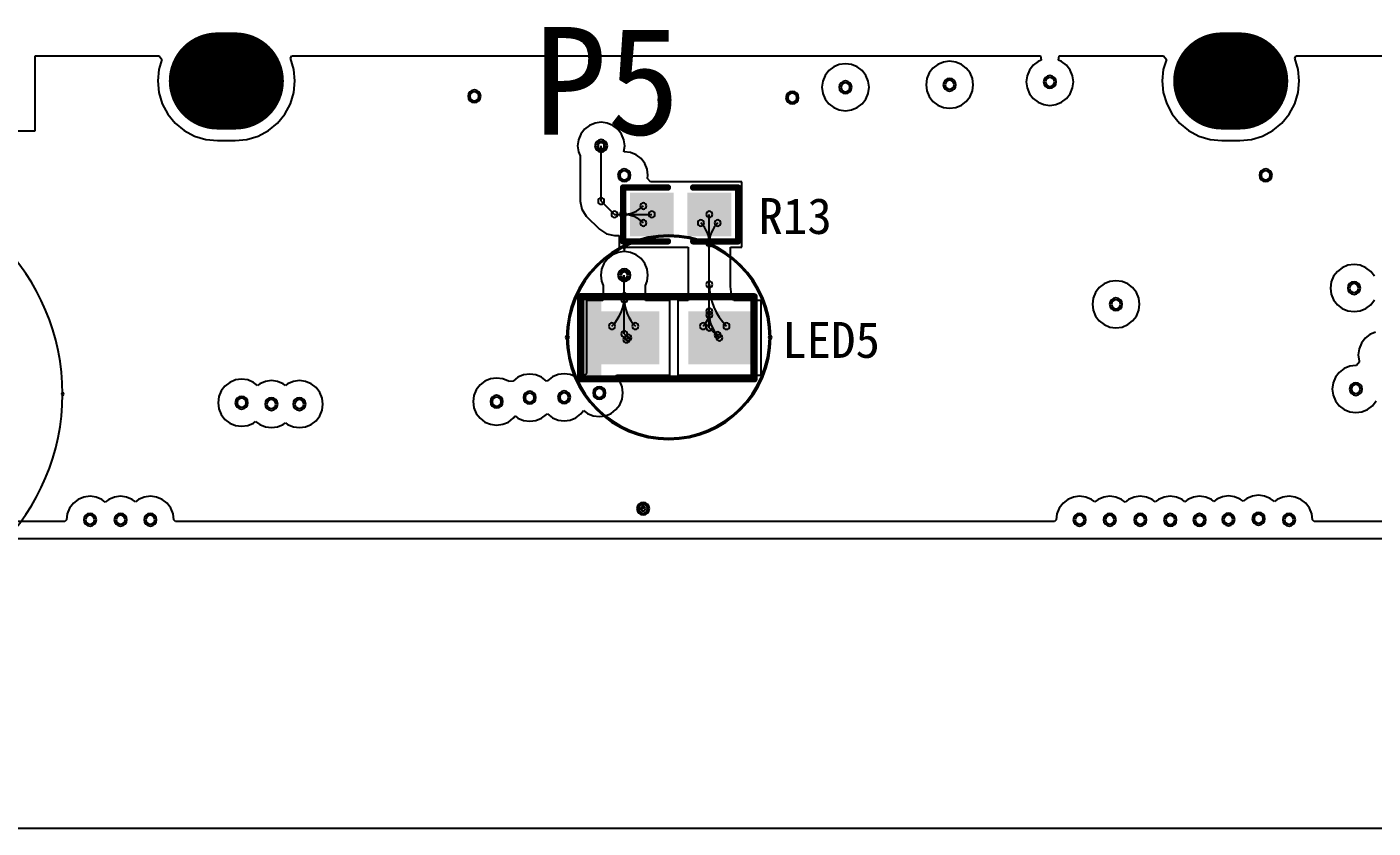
# Model space of a CAD drawing. Header units: inches. Extents: x 32166 to 34772, y 2386 to 4229.
# Drawn here: x 33462.7 to 33624.6, y 3771.9 to 3868.2 of the extents above; entities that cross this region are included whole.
import ezdxf

# ---------------------------------------------------------------- set-up
doc = ezdxf.new("R2010")
doc.units = ezdxf.units.IN
doc.header["$LTSCALE"] = 0.64311
doc.header["$MEASUREMENT"] = 0
for name, color, linetype in [('KEEPOUTLAYER', 6, 'CONTINUOUS'), ('MULTILAYER', 9, 'CONTINUOUS'), ('TOPLAYER', 1, 'CONTINUOUS'), ('TOPOVERLAY', 2, 'CONTINUOUS'), ('TOPPASTE', 8, 'CONTINUOUS'), ('TOPSOLDER', 216, 'CONTINUOUS')]:
    doc.layers.add(name, color=color, linetype=linetype)
doc.styles.get("Standard").update_dxf_attribs({"font": 'txt', "width": 0.8})

msp = doc.modelspace()

# ---------------------------------------------------------------- linework, layer by layer
at = {"layer": 'KEEPOUTLAYER'}
for p, q in [((32893.17, 3806.73), (34340.37, 3806.73)), ((32893.17, 3771.91), (34340.37, 3771.91))]:
    msp.add_line(p, q, dxfattribs=at)
at = {"layer": 'MULTILAYER', "const_width": 2.59}
for points in [[(33487.97, 3861.75, 1), (33485.38, 3861.75, 1)], [(33608.75, 3861.75, 1), (33606.16, 3861.75, 1)]]:
    msp.add_lwpolyline(points, format="xyb", close=True, dxfattribs=at)
at = {"layer": 'MULTILAYER'}
for centre, start, end in [((33561.13, 3860.99), 0, 180), ((33573.65, 3861.29), 0, 180), ((33573.65, 3861.29), 180, 0), ((33585.71, 3861.64), 0, 180), ((33585.71, 3861.64), 180, 0), ((33516.5, 3859.91), 0, 180), ((33516.5, 3859.91), 180, 0), ((33539.35, 3859.48), 0, 180), ((33554.73, 3859.74), 0, 180), ((33554.73, 3859.74), 180, 0), ((33561.13, 3860.99), 180, 0), ((33539.35, 3859.48), 180, 0), ((33531.75, 3853.95), 0, 180), ((33531.75, 3853.95), 180, 0), ((33534.53, 3850.41), 0, 180), ((33534.53, 3850.41), 180, 0), ((33611.67, 3850.41), 0, 180), ((33611.67, 3850.41), 180, 0), ((33534.53, 3838.4), 0, 180), ((33534.53, 3838.4), 180, 0), ((33622.3, 3836.84), 0, 180), ((33593.66, 3834.9), 0, 180), ((33622.3, 3836.84), 180, 0), ((33593.66, 3834.9), 180, 0), ((33523.15, 3823.67), 0, 180), ((33527.3, 3823.71), 0, 180), ((33531.53, 3824.23), 0, 180), ((33531.53, 3824.23), 180, 0), ((33622.51, 3824.7), 0, 180), ((33622.51, 3824.7), 180, 0), ((33488.51, 3823.06), 0, 180), ((33488.51, 3823.06), 180, 0), ((33492.09, 3822.89), 0, 180), ((33492.09, 3822.89), 180, 0), ((33495.46, 3822.89), 0, 180), ((33495.46, 3822.89), 180, 0), ((33519.18, 3823.19), 0, 180), ((33519.18, 3823.19), 180, 0), ((33523.15, 3823.67), 180, 0), ((33527.3, 3823.71), 180, 0), ((33470.28, 3808.98), 0, 180), ((33473.95, 3808.98), 0, 180), ((33477.53, 3808.98), 0, 180), ((33536.8, 3810.32), 0, 180), ((33536.8, 3810.32), 180, 0), ((33589.29, 3808.98), 0, 180), ((33592.92, 3808.98), 0, 180), ((33596.59, 3808.98), 0, 180), ((33600.19, 3808.97), 0, 180), ((33603.72, 3808.97), 0, 180), ((33607.19, 3809.02), 0, 180), ((33610.81, 3809.11), 0, 180), ((33614.48, 3808.98), 0, 180), ((33470.28, 3808.98), 180, 0), ((33473.95, 3808.98), 180, 0), ((33477.53, 3808.98), 180, 0), ((33589.29, 3808.98), 180, 0), ((33592.92, 3808.98), 180, 0), ((33596.59, 3808.98), 180, 0), ((33600.19, 3808.97), 180, 0), ((33603.72, 3808.97), 180, 0), ((33607.19, 3809.02), 180, 0), ((33610.81, 3809.11), 180, 0), ((33614.48, 3808.98), 180, 0)]:
    msp.add_arc(centre, 0.54, start, end, dxfattribs=at)
at = {"layer": 'TOPLAYER'}
for p, q in [((33463.67, 3855.76), (33463.67, 3864.79)), ((33463.67, 3864.79), (33478.61, 3864.79)), ((33478.61, 3864.79), (33478.93, 3864.35)), ((33494.37, 3864.49), (33494.55, 3864.79)), ((33494.78, 3863.14), (33494.37, 3864.49)), ((33494.55, 3864.79), (33584.58, 3864.79)), ((33584.58, 3864.79), (33584.68, 3864.25)), ((33586.73, 3864.25), (33586.84, 3864.79)), ((33586.84, 3864.79), (33599.39, 3864.79)), ((33599.39, 3864.79), (33599.72, 3864.35)), ((33615.16, 3864.49), (33615.34, 3864.79)), ((33615.56, 3863.14), (33615.16, 3864.49)), ((33615.34, 3864.79), (33632.23, 3864.79)), ((33478.57, 3863.14), (33478.43, 3861.75)), ((33478.93, 3864.35), (33478.57, 3863.14)), ((33494.91, 3861.75), (33494.78, 3863.14)), ((33559.12, 3862.99), (33558.67, 3862.41)), ((33559.71, 3863.44), (33559.12, 3862.99)), ((33560.39, 3863.73), (33559.71, 3863.44)), ((33561.13, 3863.82), (33560.39, 3863.73)), ((33561.86, 3863.73), (33561.13, 3863.82)), ((33562.54, 3863.44), (33561.86, 3863.73)), ((33563.13, 3862.99), (33562.54, 3863.44)), ((33563.58, 3862.41), (33563.13, 3862.99)), ((33571.65, 3863.3), (33571.2, 3862.71)), ((33572.24, 3863.75), (33571.65, 3863.3)), ((33572.92, 3864.03), (33572.24, 3863.75)), ((33573.65, 3864.13), (33572.92, 3864.03)), ((33574.39, 3864.03), (33573.65, 3864.13)), ((33575.07, 3863.75), (33574.39, 3864.03)), ((33575.66, 3863.3), (33575.07, 3863.75)), ((33576.11, 3862.71), (33575.66, 3863.3)), ((33583.25, 3863.05), (33582.97, 3862.37)), ((33583.7, 3863.64), (33583.25, 3863.05)), ((33584.29, 3864.09), (33583.7, 3863.64)), ((33584.68, 3864.25), (33584.29, 3864.09)), ((33587.12, 3864.09), (33586.73, 3864.25)), ((33587.71, 3863.64), (33587.12, 3864.09)), ((33588.16, 3863.05), (33587.71, 3863.64)), ((33588.44, 3862.37), (33588.16, 3863.05)), ((33599.35, 3863.14), (33599.22, 3861.75)), ((33599.72, 3864.35), (33599.35, 3863.14)), ((33615.7, 3861.75), (33615.56, 3863.14)), ((33478.43, 3861.75), (33478.57, 3860.35)), ((33494.78, 3860.35), (33494.91, 3861.75)), ((33558.39, 3861.72), (33558.29, 3860.99)), ((33558.67, 3862.41), (33558.39, 3861.72)), ((33563.86, 3861.72), (33563.58, 3862.41)), ((33563.96, 3860.99), (33563.86, 3861.72)), ((33570.92, 3862.03), (33570.82, 3861.29)), ((33570.82, 3861.29), (33570.92, 3860.56)), ((33571.2, 3862.71), (33570.92, 3862.03)), ((33576.39, 3862.03), (33576.11, 3862.71)), ((33576.49, 3861.29), (33576.39, 3862.03)), ((33576.39, 3860.56), (33576.49, 3861.29)), ((33582.97, 3862.37), (33582.87, 3861.64)), ((33582.87, 3861.64), (33582.97, 3860.91)), ((33588.54, 3861.64), (33588.44, 3862.37)), ((33588.44, 3860.91), (33588.54, 3861.64)), ((33599.22, 3861.75), (33599.35, 3860.35)), ((33615.56, 3860.35), (33615.7, 3861.75)), ((33478.57, 3860.35), (33478.97, 3859)), ((33494.37, 3859), (33494.78, 3860.35)), ((33558.29, 3860.99), (33558.39, 3860.26)), ((33558.39, 3860.26), (33558.67, 3859.57)), ((33558.67, 3859.57), (33559.12, 3858.99)), ((33563.13, 3858.99), (33563.58, 3859.57)), ((33563.58, 3859.57), (33563.86, 3860.26)), ((33563.86, 3860.26), (33563.96, 3860.99)), ((33570.92, 3860.56), (33571.2, 3859.88)), ((33571.2, 3859.88), (33571.65, 3859.29)), ((33575.66, 3859.29), (33576.11, 3859.88)), ((33576.11, 3859.88), (33576.39, 3860.56)), ((33582.97, 3860.91), (33583.25, 3860.22)), ((33583.25, 3860.22), (33583.7, 3859.64)), ((33583.7, 3859.64), (33584.29, 3859.19)), ((33587.12, 3859.19), (33587.71, 3859.64)), ((33587.71, 3859.64), (33588.16, 3860.22)), ((33588.16, 3860.22), (33588.44, 3860.91)), ((33599.35, 3860.35), (33599.76, 3859)), ((33615.16, 3859), (33615.56, 3860.35)), ((33478.97, 3859), (33479.64, 3857.77)), ((33493.71, 3857.77), (33494.37, 3859)), ((33559.12, 3858.99), (33559.71, 3858.54)), ((33559.71, 3858.54), (33560.39, 3858.26)), ((33560.39, 3858.26), (33561.13, 3858.16)), ((33561.13, 3858.16), (33561.86, 3858.26)), ((33561.86, 3858.26), (33562.54, 3858.54)), ((33562.54, 3858.54), (33563.13, 3858.99)), ((33571.65, 3859.29), (33572.24, 3858.84)), ((33572.24, 3858.84), (33572.92, 3858.56)), ((33572.92, 3858.56), (33573.65, 3858.46)), ((33573.65, 3858.46), (33574.39, 3858.56)), ((33574.39, 3858.56), (33575.07, 3858.84)), ((33575.07, 3858.84), (33575.66, 3859.29)), ((33584.29, 3859.19), (33584.97, 3858.9)), ((33584.97, 3858.9), (33585.71, 3858.81)), ((33585.71, 3858.81), (33586.44, 3858.9)), ((33586.44, 3858.9), (33587.12, 3859.19)), ((33599.76, 3859), (33600.42, 3857.77)), ((33614.49, 3857.77), (33615.16, 3859)), ((33479.64, 3857.77), (33480.53, 3856.68)), ((33480.53, 3856.68), (33481.61, 3855.79)), ((33491.73, 3855.79), (33492.82, 3856.68)), ((33492.82, 3856.68), (33493.71, 3857.77)), ((33530.33, 3856.4), (33529.75, 3855.95)), ((33531.02, 3856.68), (33530.33, 3856.4)), ((33531.75, 3856.78), (33531.02, 3856.68)), ((33532.48, 3856.68), (33531.75, 3856.78)), ((33533.17, 3856.4), (33532.48, 3856.68)), ((33533.75, 3855.95), (33533.17, 3856.4)), ((33600.42, 3857.77), (33601.31, 3856.68)), ((33601.31, 3856.68), (33602.4, 3855.79)), ((33612.52, 3855.79), (33613.6, 3856.68)), ((33613.6, 3856.68), (33614.49, 3857.77)), ((33454.74, 3855.76), (33463.67, 3855.76)), ((33481.61, 3855.79), (33482.85, 3855.13)), ((33482.85, 3855.13), (33484.19, 3854.72)), ((33484.19, 3854.72), (33485.59, 3854.58)), ((33487.75, 3854.58), (33489.15, 3854.72)), ((33489.15, 3854.72), (33490.49, 3855.13)), ((33490.49, 3855.13), (33491.73, 3855.79)), ((33529.3, 3855.37), (33529.01, 3854.68)), ((33529.75, 3855.95), (33529.3, 3855.37)), ((33534.2, 3855.37), (33533.75, 3855.95)), ((33534.49, 3854.68), (33534.2, 3855.37)), ((33602.4, 3855.79), (33603.64, 3855.13)), ((33603.64, 3855.13), (33604.98, 3854.72)), ((33604.98, 3854.72), (33606.38, 3854.58)), ((33608.54, 3854.58), (33609.94, 3854.72)), ((33609.94, 3854.72), (33611.28, 3855.13)), ((33611.28, 3855.13), (33612.52, 3855.79)), ((33485.59, 3854.58), (33487.75, 3854.58)), ((33529.01, 3854.68), (33528.92, 3853.95)), ((33528.92, 3853.95), (33529.01, 3853.22)), ((33529.01, 3853.22), (33529.22, 3852.73)), ((33531.75, 3847.3), (33531.75, 3853.95)), ((33534.58, 3853.95), (33534.49, 3854.68)), ((33534.49, 3853.28), (33534.58, 3853.95)), ((33534.53, 3853.24), (33534.49, 3853.28)), ((33535.27, 3853.14), (33534.53, 3853.24)), ((33535.95, 3852.86), (33535.27, 3853.14)), ((33606.38, 3854.58), (33608.54, 3854.58)), ((33529.22, 3852.73), (33529.22, 3847.3)), ((33536.54, 3852.41), (33535.95, 3852.86)), ((33536.99, 3851.82), (33536.54, 3852.41)), ((33537.27, 3851.14), (33536.99, 3851.82)), ((33537.36, 3850.41), (33537.27, 3851.14)), ((33537.32, 3850.03), (33537.36, 3850.41)), ((33537.68, 3849.62), (33537.32, 3850.03)), ((33548.68, 3849.62), (33537.68, 3849.62)), ((33548.68, 3841.78), (33548.68, 3849.62)), ((33529.22, 3847.3), (33529.41, 3846.33)), ((33531.75, 3847.3), (33533.35, 3845.7)), ((33529.41, 3846.33), (33529.96, 3845.51)), ((33529.96, 3845.51), (33531.56, 3843.91)), ((33533.35, 3845.7), (33537.84, 3845.7)), ((33544.75, 3832.08), (33544.75, 3845.7)), ((33531.56, 3843.91), (33532.38, 3843.36)), ((33532.38, 3843.36), (33533.35, 3843.17)), ((33533.35, 3843.17), (33533.92, 3843.17)), ((33533.92, 3843.17), (33533.92, 3841.78)), ((33533.92, 3841.78), (33534.49, 3841.78)), ((33534.49, 3841.78), (33534.52, 3841.23)), ((33534.58, 3841.72), (33534.58, 3841.78)), ((33534.58, 3841.78), (33542.22, 3841.78)), ((33542.22, 3841.78), (33542.22, 3835.34)), ((33547.29, 3837.02), (33547.29, 3841.78)), ((33547.29, 3841.78), (33548.68, 3841.78)), ((33532.53, 3840.4), (33532.08, 3839.81)), ((33533.12, 3840.85), (33532.53, 3840.4)), ((33533.8, 3841.13), (33533.12, 3840.85)), ((33534.52, 3841.23), (33533.8, 3841.13)), ((33534.52, 3841.23), (33534.52, 3841.23)), ((33534.54, 3841.23), (33534.58, 3841.72)), ((33535.27, 3841.13), (33534.54, 3841.23)), ((33535.95, 3840.85), (33535.27, 3841.13)), ((33536.54, 3840.4), (33535.95, 3840.85)), ((33536.99, 3839.81), (33536.54, 3840.4)), ((33531.8, 3839.13), (33531.7, 3838.4)), ((33532.08, 3839.81), (33531.8, 3839.13)), ((33537.27, 3839.13), (33536.99, 3839.81)), ((33537.37, 3838.4), (33537.27, 3839.13)), ((33620.29, 3838.84), (33619.84, 3838.26)), ((33620.88, 3839.29), (33620.29, 3838.84)), ((33621.56, 3839.58), (33620.88, 3839.29)), ((33622.3, 3839.67), (33621.56, 3839.58)), ((33623.03, 3839.58), (33622.3, 3839.67)), ((33623.71, 3839.29), (33623.03, 3839.58)), ((33624.3, 3838.84), (33623.71, 3839.29)), ((33624.75, 3838.26), (33624.3, 3838.84)), ((33531.7, 3838.4), (33531.8, 3837.66)), ((33531.8, 3837.66), (33532, 3837.17)), ((33532, 3837.17), (33532, 3835.65)), ((33534.53, 3831.33), (33534.53, 3838.4)), ((33537.07, 3837.17), (33537.27, 3837.66)), ((33537.07, 3835.34), (33537.07, 3837.17)), ((33537.27, 3837.66), (33537.37, 3838.4)), ((33547.41, 3836.09), (33547.29, 3837.02)), ((33591.65, 3836.9), (33591.2, 3836.31)), ((33592.24, 3837.35), (33591.65, 3836.9)), ((33592.92, 3837.63), (33592.24, 3837.35)), ((33593.66, 3837.73), (33592.92, 3837.63)), ((33594.39, 3837.63), (33593.66, 3837.73)), ((33595.07, 3837.35), (33594.39, 3837.63)), ((33595.66, 3836.9), (33595.07, 3837.35)), ((33596.11, 3836.31), (33595.66, 3836.9)), ((33619.56, 3837.58), (33619.46, 3836.84)), ((33619.84, 3838.26), (33619.56, 3837.58)), ((33531.94, 3835.34), (33529.98, 3835.34)), ((33529.98, 3835.34), (33529.98, 3826.57)), ((33532, 3835.65), (33531.94, 3835.34)), ((33540.02, 3835.34), (33537.07, 3835.34)), ((33540.02, 3826.39), (33540.02, 3835.34)), ((33542.22, 3835.34), (33540.95, 3835.34)), ((33540.95, 3835.34), (33540.95, 3826.39)), ((33547.72, 3835.34), (33547.41, 3836.09)), ((33550.99, 3835.34), (33547.72, 3835.34)), ((33550.99, 3826.39), (33550.99, 3835.34)), ((33590.92, 3835.63), (33590.82, 3834.9)), ((33591.2, 3836.31), (33590.92, 3835.63)), ((33596.39, 3835.63), (33596.11, 3836.31)), ((33596.49, 3834.9), (33596.39, 3835.63)), ((33619.46, 3836.84), (33619.56, 3836.11)), ((33619.56, 3836.11), (33619.84, 3835.43)), ((33619.84, 3835.43), (33620.29, 3834.84)), ((33624.3, 3834.84), (33624.75, 3835.43)), ((33590.82, 3834.9), (33590.92, 3834.17)), ((33590.92, 3834.17), (33591.2, 3833.48)), ((33596.11, 3833.48), (33596.39, 3834.17)), ((33596.39, 3834.17), (33596.49, 3834.9)), ((33620.29, 3834.84), (33620.88, 3834.39)), ((33620.88, 3834.39), (33621.56, 3834.11)), ((33621.56, 3834.11), (33622.3, 3834.01)), ((33622.3, 3834.01), (33623.03, 3834.11)), ((33623.03, 3834.11), (33623.71, 3834.39)), ((33623.71, 3834.39), (33624.3, 3834.84)), ((33544.75, 3832.08), (33545.97, 3830.87)), ((33591.2, 3833.48), (33591.65, 3832.9)), ((33591.65, 3832.9), (33592.24, 3832.45)), ((33592.24, 3832.45), (33592.92, 3832.16)), ((33592.92, 3832.16), (33593.66, 3832.07)), ((33593.66, 3832.07), (33594.39, 3832.16)), ((33594.39, 3832.16), (33595.07, 3832.45)), ((33595.07, 3832.45), (33595.66, 3832.9)), ((33595.66, 3832.9), (33596.11, 3833.48)), ((33534.53, 3831.33), (33535, 3830.87)), ((33534.79, 3830.66), (33535, 3830.87)), ((33623.62, 3830.81), (33623.17, 3830.22)), ((33624.21, 3831.26), (33623.62, 3830.81)), ((33624.89, 3831.54), (33624.21, 3831.26)), ((33622.89, 3829.54), (33622.79, 3828.81)), ((33622.79, 3828.81), (33622.89, 3828.07)), ((33623.17, 3830.22), (33622.89, 3829.54)), ((33621.78, 3827.44), (33621.1, 3827.16)), ((33622.51, 3827.53), (33621.78, 3827.44)), ((33622.6, 3827.52), (33622.51, 3827.53)), ((33622.93, 3827.96), (33622.6, 3827.52)), ((33622.89, 3828.07), (33622.93, 3827.96)), ((33487.77, 3825.8), (33487.09, 3825.51)), ((33488.51, 3825.89), (33487.77, 3825.8)), ((33489.24, 3825.8), (33488.51, 3825.89)), ((33489.92, 3825.51), (33489.24, 3825.8)), ((33491.36, 3825.62), (33490.68, 3825.34)), ((33492.09, 3825.72), (33491.36, 3825.62)), ((33492.82, 3825.62), (33492.09, 3825.72)), ((33493.51, 3825.34), (33492.82, 3825.62)), ((33494.73, 3825.62), (33494.04, 3825.34)), ((33495.46, 3825.72), (33494.73, 3825.62)), ((33496.19, 3825.62), (33495.46, 3825.72)), ((33496.88, 3825.34), (33496.19, 3825.62)), ((33517.76, 3825.64), (33517.18, 3825.19)), ((33518.45, 3825.93), (33517.76, 3825.64)), ((33519.18, 3826.02), (33518.45, 3825.93)), ((33519.91, 3825.93), (33519.18, 3826.02)), ((33520.59, 3825.64), (33519.91, 3825.93)), ((33520.65, 3825.6), (33520.59, 3825.64)), ((33521.15, 3825.67), (33520.65, 3825.6)), ((33521.74, 3826.12), (33521.15, 3825.67)), ((33522.42, 3826.4), (33521.74, 3826.12)), ((33523.15, 3826.5), (33522.42, 3826.4)), ((33523.89, 3826.4), (33523.15, 3826.5)), ((33524.57, 3826.12), (33523.89, 3826.4)), ((33525.16, 3825.67), (33524.57, 3826.12)), ((33525.3, 3825.71), (33525.16, 3825.67)), ((33525.88, 3826.16), (33525.3, 3825.71)), ((33526.57, 3826.44), (33525.88, 3826.16)), ((33527.3, 3826.54), (33526.57, 3826.44)), ((33528.03, 3826.44), (33527.3, 3826.54)), ((33528.72, 3826.16), (33528.03, 3826.44)), ((33528.89, 3826.03), (33528.72, 3826.16)), ((33529.43, 3826.1), (33528.89, 3826.03)), ((33529.53, 3826.23), (33529.43, 3826.1)), ((33529.98, 3826.57), (33529.53, 3826.23)), ((33533.53, 3826.23), (33533.59, 3826.39)), ((33533.98, 3825.64), (33533.53, 3826.23)), ((33533.59, 3826.39), (33540.02, 3826.39)), ((33534.27, 3824.96), (33533.98, 3825.64)), ((33540.95, 3826.39), (33550.99, 3826.39)), ((33620.06, 3826.12), (33619.78, 3825.44)), ((33620.51, 3826.71), (33620.06, 3826.12)), ((33621.1, 3827.16), (33620.51, 3826.71)), ((33486.05, 3824.48), (33485.77, 3823.79)), ((33486.5, 3825.06), (33486.05, 3824.48)), ((33487.09, 3825.51), (33486.5, 3825.06)), ((33490.41, 3825.14), (33489.92, 3825.51)), ((33490.68, 3825.34), (33490.41, 3825.14)), ((33493.78, 3825.14), (33493.51, 3825.34)), ((33494.04, 3825.34), (33493.78, 3825.14)), ((33497.46, 3824.89), (33496.88, 3825.34)), ((33497.91, 3824.3), (33497.46, 3824.89)), ((33498.2, 3823.62), (33497.91, 3824.3)), ((33516.73, 3824.61), (33516.44, 3823.92)), ((33517.18, 3825.19), (33516.73, 3824.61)), ((33534.36, 3824.23), (33534.27, 3824.96)), ((33534.27, 3823.49), (33534.36, 3824.23)), ((33619.78, 3825.44), (33619.68, 3824.7)), ((33619.68, 3824.7), (33619.78, 3823.97)), ((33619.78, 3823.97), (33620.06, 3823.29)), ((33485.77, 3823.79), (33485.67, 3823.06)), ((33485.67, 3823.06), (33485.77, 3822.33)), ((33485.77, 3822.33), (33486.05, 3821.65)), ((33498.29, 3822.89), (33498.2, 3823.62)), ((33498.2, 3822.16), (33498.29, 3822.89)), ((33516.44, 3823.92), (33516.35, 3823.19)), ((33516.35, 3823.19), (33516.44, 3822.46)), ((33516.44, 3822.46), (33516.73, 3821.77)), ((33533.53, 3822.23), (33533.98, 3822.81)), ((33533.98, 3822.81), (33534.27, 3823.49)), ((33620.06, 3823.29), (33620.51, 3822.7)), ((33620.51, 3822.7), (33621.1, 3822.25)), ((33623.93, 3822.25), (33624.51, 3822.7)), ((33624.51, 3822.7), (33624.96, 3823.29)), ((33486.05, 3821.65), (33486.5, 3821.06)), ((33486.5, 3821.06), (33487.09, 3820.61)), ((33489.92, 3820.61), (33490.19, 3820.81)), ((33490.19, 3820.81), (33490.68, 3820.44)), ((33496.88, 3820.44), (33497.46, 3820.89)), ((33497.46, 3820.89), (33497.91, 3821.47)), ((33497.91, 3821.47), (33498.2, 3822.16)), ((33516.73, 3821.77), (33517.18, 3821.19)), ((33517.18, 3821.19), (33517.76, 3820.74)), ((33517.76, 3820.74), (33518.45, 3820.46)), ((33519.91, 3820.46), (33520.59, 3820.74)), ((33520.59, 3820.74), (33521.18, 3821.19)), ((33521.18, 3821.19), (33521.4, 3821.47)), ((33521.4, 3821.47), (33521.74, 3821.21)), ((33521.74, 3821.21), (33522.42, 3820.93)), ((33522.42, 3820.93), (33523.15, 3820.83)), ((33523.15, 3820.83), (33523.89, 3820.93)), ((33523.89, 3820.93), (33524.57, 3821.21)), ((33524.57, 3821.21), (33525.16, 3821.66)), ((33525.16, 3821.66), (33525.3, 3821.71)), ((33525.3, 3821.71), (33525.3, 3821.71)), ((33525.3, 3821.71), (33525.3, 3821.71)), ((33525.3, 3821.71), (33525.88, 3821.26)), ((33525.88, 3821.26), (33526.57, 3820.97)), ((33526.57, 3820.97), (33527.3, 3820.88)), ((33527.3, 3820.88), (33528.03, 3820.97)), ((33528.03, 3820.97), (33528.72, 3821.26)), ((33528.72, 3821.26), (33529.3, 3821.71)), ((33529.3, 3821.71), (33529.64, 3822.14)), ((33529.64, 3822.14), (33530.12, 3821.78)), ((33530.12, 3821.78), (33530.8, 3821.49)), ((33530.8, 3821.49), (33531.53, 3821.4)), ((33531.53, 3821.4), (33532.27, 3821.49)), ((33532.27, 3821.49), (33532.95, 3821.78)), ((33532.95, 3821.78), (33533.53, 3822.23)), ((33621.1, 3822.25), (33621.78, 3821.97)), ((33621.78, 3821.97), (33622.51, 3821.87)), ((33622.51, 3821.87), (33623.24, 3821.97)), ((33623.24, 3821.97), (33623.93, 3822.25)), ((33487.09, 3820.61), (33487.77, 3820.33)), ((33487.77, 3820.33), (33488.51, 3820.23)), ((33488.51, 3820.23), (33489.24, 3820.33)), ((33489.24, 3820.33), (33489.92, 3820.61)), ((33490.68, 3820.44), (33491.36, 3820.15)), ((33491.36, 3820.15), (33492.09, 3820.06)), ((33492.09, 3820.06), (33492.82, 3820.15)), ((33492.82, 3820.15), (33493.51, 3820.44)), ((33493.51, 3820.44), (33493.78, 3820.64)), ((33493.78, 3820.64), (33494.04, 3820.44)), ((33494.04, 3820.44), (33494.73, 3820.15)), ((33494.73, 3820.15), (33495.46, 3820.06)), ((33495.46, 3820.06), (33496.19, 3820.15)), ((33496.19, 3820.15), (33496.88, 3820.44)), ((33518.45, 3820.46), (33519.18, 3820.36)), ((33519.18, 3820.36), (33519.91, 3820.46)), ((33468.86, 3811.43), (33468.27, 3810.98)), ((33469.54, 3811.71), (33468.86, 3811.43)), ((33470.28, 3811.81), (33469.54, 3811.71)), ((33471.01, 3811.71), (33470.28, 3811.81)), ((33471.69, 3811.43), (33471.01, 3811.71)), ((33472.11, 3811.11), (33471.69, 3811.43)), ((33472.53, 3811.43), (33472.11, 3811.11)), ((33473.21, 3811.71), (33472.53, 3811.43)), ((33473.95, 3811.81), (33473.21, 3811.71)), ((33474.68, 3811.71), (33473.95, 3811.81)), ((33475.36, 3811.43), (33474.68, 3811.71)), ((33475.74, 3811.14), (33475.36, 3811.43)), ((33476.12, 3811.43), (33475.74, 3811.14)), ((33476.8, 3811.71), (33476.12, 3811.43)), ((33477.53, 3811.81), (33476.8, 3811.71)), ((33478.27, 3811.71), (33477.53, 3811.81)), ((33478.95, 3811.43), (33478.27, 3811.71)), ((33479.54, 3810.98), (33478.95, 3811.43)), ((33587.88, 3811.43), (33587.29, 3810.98)), ((33588.56, 3811.71), (33587.88, 3811.43)), ((33589.29, 3811.81), (33588.56, 3811.71)), ((33590.02, 3811.71), (33589.29, 3811.81)), ((33590.71, 3811.43), (33590.02, 3811.71)), ((33591.11, 3811.13), (33590.71, 3811.43)), ((33591.5, 3811.43), (33591.11, 3811.13)), ((33592.19, 3811.71), (33591.5, 3811.43)), ((33592.92, 3811.81), (33592.19, 3811.71)), ((33593.65, 3811.71), (33592.92, 3811.81)), ((33594.34, 3811.43), (33593.65, 3811.71)), ((33594.76, 3811.11), (33594.34, 3811.43)), ((33595.18, 3811.43), (33594.76, 3811.11)), ((33595.86, 3811.71), (33595.18, 3811.43)), ((33596.59, 3811.81), (33595.86, 3811.71)), ((33597.32, 3811.71), (33596.59, 3811.81)), ((33598.01, 3811.43), (33597.32, 3811.71)), ((33598.39, 3811.13), (33598.01, 3811.43)), ((33598.78, 3811.43), (33598.39, 3811.13)), ((33599.46, 3811.71), (33598.78, 3811.43)), ((33600.19, 3811.81), (33599.46, 3811.71)), ((33600.92, 3811.71), (33600.19, 3811.81)), ((33601.61, 3811.43), (33600.92, 3811.71)), ((33601.95, 3811.16), (33601.61, 3811.43)), ((33602.3, 3811.43), (33601.95, 3811.16)), ((33602.98, 3811.71), (33602.3, 3811.43)), ((33603.72, 3811.81), (33602.98, 3811.71)), ((33604.45, 3811.71), (33603.72, 3811.81)), ((33605.13, 3811.43), (33604.45, 3811.71)), ((33605.42, 3811.2), (33605.13, 3811.43)), ((33605.78, 3811.47), (33605.42, 3811.2)), ((33606.46, 3811.76), (33605.78, 3811.47)), ((33607.19, 3811.85), (33606.46, 3811.76)), ((33607.93, 3811.76), (33607.19, 3811.85)), ((33608.61, 3811.47), (33607.93, 3811.76)), ((33608.94, 3811.22), (33608.61, 3811.47)), ((33609.39, 3811.56), (33608.94, 3811.22)), ((33610.07, 3811.84), (33609.39, 3811.56)), ((33610.81, 3811.94), (33610.07, 3811.84)), ((33611.54, 3811.84), (33610.81, 3811.94)), ((33612.22, 3811.56), (33611.54, 3811.84)), ((33612.73, 3811.17), (33612.22, 3811.56)), ((33613.06, 3811.43), (33612.73, 3811.17)), ((33613.74, 3811.71), (33613.06, 3811.43)), ((33614.48, 3811.81), (33613.74, 3811.71)), ((33615.21, 3811.71), (33614.48, 3811.81)), ((33615.89, 3811.43), (33615.21, 3811.71)), ((33616.48, 3810.98), (33615.89, 3811.43)), ((33467.54, 3809.71), (33467.44, 3808.98)), ((33467.82, 3810.39), (33467.54, 3809.71)), ((33468.27, 3810.98), (33467.82, 3810.39)), ((33479.99, 3810.39), (33479.54, 3810.98)), ((33480.27, 3809.71), (33479.99, 3810.39)), ((33480.37, 3808.98), (33480.27, 3809.71)), ((33536.59, 3810.53), (33536.8, 3810.32)), ((33586.56, 3809.71), (33586.46, 3808.98)), ((33586.84, 3810.39), (33586.56, 3809.71)), ((33587.29, 3810.98), (33586.84, 3810.39)), ((33616.93, 3810.39), (33616.48, 3810.98)), ((33617.21, 3809.71), (33616.93, 3810.39)), ((33617.31, 3808.98), (33617.21, 3809.71)), ((33467.26, 3808.77), (33350.97, 3808.77)), ((33467.44, 3808.98), (33467.26, 3808.77)), ((33480.54, 3808.77), (33480.37, 3808.98)), ((33586.28, 3808.77), (33480.54, 3808.77)), ((33586.46, 3808.98), (33586.28, 3808.77)), ((33617.49, 3808.77), (33617.31, 3808.98)), ((33680.37, 3808.77), (33617.49, 3808.77))]:
    msp.add_line(p, q, dxfattribs=at)
at = {"layer": 'TOPLAYER', "const_width": 10.8}
for points in [[(33485.59, 3861.75), (33487.75, 3861.75)], [(33606.38, 3861.75), (33608.54, 3861.75)]]:
    msp.add_lwpolyline(points, dxfattribs=at)
at = {"layer": 'TOPLAYER', "const_width": 5.4}
for points in [[(33488.29, 3861.75, 1), (33482.89, 3861.75, 1)], [(33490.45, 3861.75, 1), (33485.05, 3861.75, 1)], [(33609.08, 3861.75, 1), (33603.68, 3861.75, 1)], [(33611.24, 3861.75, 1), (33605.84, 3861.75, 1)]]:
    msp.add_lwpolyline(points, format="xyb", close=True, dxfattribs=at)
at = {"layer": 'TOPLAYER'}
for centre, radius, start, end in [((33561.13, 3860.99), 0.54, 0, 180), ((33573.65, 3861.29), 0.54, 0, 180), ((33573.65, 3861.29), 0.54, 180, 0), ((33585.71, 3861.64), 0.54, 0, 180), ((33585.71, 3861.64), 0.54, 180, 0), ((33516.5, 3859.91), 0.54, 0, 180), ((33516.5, 3859.91), 0.54, 180, 0), ((33539.35, 3859.48), 0.54, 0, 180), ((33554.73, 3859.74), 0.54, 0, 180), ((33554.73, 3859.74), 0.54, 180, 0), ((33561.13, 3860.99), 0.54, 180, 0), ((33539.35, 3859.48), 0.54, 180, 0), ((33531.75, 3853.95), 0.54, 0, 180), ((33531.75, 3853.95), 0.54, 180, 0), ((33531.75, 3853.95), 0.378, 0, 180), ((33531.75, 3853.95), 0.378, 180, 0), ((33534.53, 3850.41), 0.54, 0, 180), ((33534.53, 3850.41), 0.54, 180, 0), ((33611.67, 3850.41), 0.54, 0, 180), ((33611.67, 3850.41), 0.54, 180, 0), ((33531.75, 3847.3), 0.378, 0, 180), ((33531.75, 3847.3), 0.378, 0, 180), ((33531.75, 3847.3), 0.378, 180, 0), ((33531.75, 3847.3), 0.378, 180, 0), ((33534.37, 3849.17), 3.47, 270, 315), ((33534.37, 3849.17), 3.47, 270, 315), ((33536.82, 3846.72), 0.378, 0, 180), ((33536.82, 3846.72), 0.378, 0, 180), ((33536.82, 3846.72), 0.378, 180, 0), ((33536.82, 3846.72), 0.378, 180, 0), ((33533.35, 3845.7), 0.378, 0, 180), ((33533.35, 3845.7), 0.378, 0, 180), ((33533.35, 3845.7), 0.378, 180, 0), ((33533.35, 3845.7), 0.378, 180, 0), ((33534.37, 3845.7), 0.378, 0, 180), ((33534.37, 3845.7), 0.378, 0, 180), ((33534.37, 3845.7), 0.378, 0, 180), ((33534.37, 3845.7), 0.378, 0, 180), ((33534.37, 3845.7), 0.378, 180, 0), ((33534.37, 3845.7), 0.378, 180, 0), ((33534.37, 3845.7), 0.378, 180, 0), ((33534.37, 3845.7), 0.378, 180, 0), ((33534.37, 3842.23), 3.47, 45, 90), ((33534.37, 3842.23), 3.47, 45, 90), ((33536.82, 3844.68), 0.378, 0, 180), ((33536.82, 3844.68), 0.378, 0, 180), ((33537.84, 3845.7), 0.378, 0, 180), ((33537.84, 3845.7), 0.378, 180, 0), ((33543.74, 3844.68), 0.378, 0, 180), ((33543.74, 3844.68), 0.378, 0, 180), ((33544.75, 3845.7), 0.378, 0, 180), ((33544.75, 3845.7), 0.378, 180, 0), ((33545.77, 3844.68), 0.378, 0, 180), ((33545.77, 3844.68), 0.378, 0, 180), ((33536.82, 3844.68), 0.378, 180, 0), ((33536.82, 3844.68), 0.378, 180, 0), ((33543.74, 3844.68), 0.378, 180, 0), ((33543.74, 3844.68), 0.378, 180, 0), ((33541.28, 3842.23), 3.47, 0, 45), ((33541.28, 3842.23), 3.47, 0, 45), ((33548.23, 3842.23), 3.47, 135, 180), ((33548.23, 3842.23), 3.47, 135, 180), ((33545.77, 3844.68), 0.378, 180, 0), ((33545.77, 3844.68), 0.378, 180, 0), ((33544.75, 3842.23), 0.378, 0, 180), ((33544.75, 3842.23), 0.378, 0, 180), ((33544.75, 3842.23), 0.378, 0, 180), ((33544.75, 3842.23), 0.378, 0, 180), ((33544.75, 3842.23), 0.378, 180, 0), ((33544.75, 3842.23), 0.378, 180, 0), ((33544.75, 3842.23), 0.378, 180, 0), ((33544.75, 3842.23), 0.378, 180, 0), ((33534.53, 3838.4), 0.54, 0, 180), ((33534.53, 3838.4), 0.378, 0, 180), ((33534.53, 3838.4), 0.54, 180, 0), ((33534.53, 3838.4), 0.378, 180, 0), ((33544.75, 3837.27), 0.378, 0, 180), ((33544.75, 3837.27), 0.378, 0, 180), ((33544.75, 3837.27), 0.378, 180, 0), ((33544.75, 3837.27), 0.378, 180, 0), ((33551.83, 3837.27), 7.07, 180, 225), ((33551.83, 3837.27), 7.07, 180, 225), ((33622.3, 3836.84), 0.54, 0, 180), ((33529.44, 3835.87), 5.09, 315.0001, 0.0001), ((33534.53, 3835.87), 0.378, 0, 180), ((33534.53, 3835.87), 0.378, 180, 0), ((33534.53, 3835.45), 0.378, 0, 180), ((33534.53, 3835.45), 0.378, 180, 0), ((33539.04, 3835.45), 4.5, 180, 225), ((33593.66, 3834.9), 0.54, 0, 180), ((33622.3, 3836.84), 0.54, 180, 0), ((33542.23, 3834.05), 2.52, 315, 0), ((33542.23, 3834.05), 2.52, 315, 0), ((33544.75, 3834.05), 0.378, 0, 180), ((33544.75, 3834.05), 0.378, 0, 180), ((33544.75, 3834.05), 0.378, 180, 0), ((33544.75, 3834.05), 0.378, 180, 0), ((33544.75, 3833.62), 0.378, 0, 180), ((33544.75, 3833.62), 0.378, 0, 180), ((33593.66, 3834.9), 0.54, 180, 0), ((33533.04, 3832.27), 0.378, 0, 180), ((33533.04, 3832.27), 0.378, 180, 0), ((33535.85, 3832.27), 0.378, 0, 180), ((33535.85, 3832.27), 0.378, 180, 0), ((33544.01, 3832.27), 0.378, 0, 180), ((33544.01, 3832.27), 0.378, 0, 180), ((33544.01, 3832.27), 0.378, 180, 0), ((33544.01, 3832.27), 0.378, 180, 0), ((33544.75, 3833.62), 0.378, 180, 0), ((33544.75, 3833.62), 0.378, 180, 0), ((33544.75, 3832.08), 0.378, 0, 180), ((33544.75, 3832.08), 0.378, 0, 180), ((33544.75, 3832.08), 0.378, 180, 0), ((33544.75, 3832.08), 0.378, 180, 0), ((33548.18, 3833.62), 3.42, 179.9999, 224.9999), ((33548.18, 3833.62), 3.42, 179.9999, 224.9999), ((33546.82, 3832.27), 0.378, 0, 180), ((33546.82, 3832.27), 0.378, 0, 180), ((33546.82, 3832.27), 0.378, 180, 0), ((33546.82, 3832.27), 0.378, 180, 0), ((33534.53, 3831.33), 0.378, 0, 180), ((33534.53, 3831.33), 0.378, 0, 180), ((33534.53, 3831.33), 0.378, 180, 0), ((33534.53, 3831.33), 0.378, 180, 0), ((33534.79, 3830.66), 0.378, 0, 180), ((33534.79, 3830.66), 0.378, 180, 0), ((33535, 3830.87), 0.378, 0, 180), ((33535, 3830.87), 0.378, 0, 180), ((33535, 3830.87), 0.378, 180, 0), ((33535, 3830.87), 0.378, 180, 0), ((33545.76, 3831.2), 0.378, 0, 180), ((33545.76, 3831.2), 0.378, 0, 180), ((33545.76, 3831.2), 0.378, 180, 0), ((33545.76, 3831.2), 0.378, 180, 0), ((33545.97, 3830.87), 0.378, 0, 180), ((33545.97, 3830.87), 0.378, 180, 0), ((33523.15, 3823.67), 0.54, 0, 180), ((33527.3, 3823.71), 0.54, 0, 180), ((33531.53, 3824.23), 0.54, 0, 180), ((33531.53, 3824.23), 0.54, 180, 0), ((33622.51, 3824.7), 0.54, 0, 180), ((33622.51, 3824.7), 0.54, 180, 0), ((33488.51, 3823.06), 0.54, 0, 180), ((33488.51, 3823.06), 0.54, 180, 0), ((33492.09, 3822.89), 0.54, 0, 180), ((33492.09, 3822.89), 0.54, 180, 0), ((33495.46, 3822.89), 0.54, 0, 180), ((33495.46, 3822.89), 0.54, 180, 0), ((33519.18, 3823.19), 0.54, 0, 180), ((33519.18, 3823.19), 0.54, 180, 0), ((33523.15, 3823.67), 0.54, 180, 0), ((33527.3, 3823.71), 0.54, 180, 0), ((33470.28, 3808.98), 0.54, 0, 180), ((33473.95, 3808.98), 0.54, 0, 180), ((33477.53, 3808.98), 0.54, 0, 180), ((33536.8, 3810.32), 0.54, 0, 180), ((33536.8, 3810.32), 0.54, 180, 0), ((33536.59, 3810.53), 0.274, 0, 180), ((33536.59, 3810.53), 0.274, 180, 0), ((33536.8, 3810.32), 0.274, 0, 180), ((33536.8, 3810.32), 0.274, 180, 0), ((33589.29, 3808.98), 0.54, 0, 180), ((33592.92, 3808.98), 0.54, 0, 180), ((33596.59, 3808.98), 0.54, 0, 180), ((33600.19, 3808.97), 0.54, 0, 180), ((33603.72, 3808.97), 0.54, 0, 180), ((33607.19, 3809.02), 0.54, 0, 180), ((33610.81, 3809.11), 0.54, 0, 180), ((33614.48, 3808.98), 0.54, 0, 180), ((33470.28, 3808.98), 0.54, 180, 0), ((33473.95, 3808.98), 0.54, 180, 0), ((33477.53, 3808.98), 0.54, 180, 0), ((33589.29, 3808.98), 0.54, 180, 0), ((33592.92, 3808.98), 0.54, 180, 0), ((33596.59, 3808.98), 0.54, 180, 0), ((33600.19, 3808.97), 0.54, 180, 0), ((33603.72, 3808.97), 0.54, 180, 0), ((33607.19, 3809.02), 0.54, 180, 0), ((33610.81, 3809.11), 0.54, 180, 0), ((33614.48, 3808.98), 0.54, 180, 0)]:
    msp.add_arc(centre, radius, start, end, dxfattribs=at)
for points in [[(33540.04, 3847.89), (33535.65, 3847.89), (33540.04, 3843.5), (33535.65, 3843.5)], [(33546.95, 3847.89), (33542.56, 3847.89), (33546.95, 3843.5), (33542.56, 3843.5)], [(33538.29, 3833.61), (33531.7, 3833.61), (33538.29, 3828.12), (33531.7, 3828.12)], [(33549.26, 3833.61), (33542.68, 3833.61), (33549.26, 3828.12), (33542.68, 3828.12)]]:
    msp.add_solid(points, dxfattribs=at)
at = {"layer": 'TOPOVERLAY'}
for points, const_width in [([(33534.38, 3842.46), (33534.38, 3848.94)], 0.768), ([(33534.38, 3848.94), (33539.78, 3848.94)], 0.768), ([(33542.81, 3848.94), (33548.21, 3848.94)], 0.768), ([(33548.21, 3842.46), (33548.21, 3848.94)], 0.768), ([(33534.38, 3842.46), (33539.78, 3842.46)], 0.768), ([(33542.81, 3842.46), (33548.21, 3842.46)], 0.768), ([(33529.29, 3825.93), (33529.29, 3835.8)], 0.878), ([(33529.29, 3835.8), (33537.52, 3835.8)], 0.878), ([(33537.52, 3835.8), (33541.91, 3835.8)], 0.878), ([(33541.91, 3835.8), (33550.14, 3835.8)], 0.878), ([(33550.14, 3825.93), (33550.14, 3835.8)], 0.878), ([(33529.29, 3825.93), (33537.52, 3825.93)], 0.878), ([(33537.52, 3825.93), (33541.91, 3825.93)], 0.878), ([(33541.91, 3825.93), (33550.14, 3825.93)], 0.878)]:
    msp.add_lwpolyline(points, dxfattribs=dict(at, const_width=const_width))
for points, const_width in [([(33534.38, 3848.75, 1), (33534.38, 3849.13, 1)], 0.384), ([(33534.38, 3848.75, 1), (33534.38, 3849.13, 1)], 0.384), ([(33539.78, 3848.75, 1), (33539.78, 3849.13, 1)], 0.384), ([(33542.81, 3848.75, 1), (33542.81, 3849.13, 1)], 0.384), ([(33548.21, 3848.75, 1), (33548.21, 3849.13, 1)], 0.384), ([(33548.21, 3848.75, 1), (33548.21, 3849.13, 1)], 0.384), ([(33534.38, 3842.27, 1), (33534.38, 3842.65, 1)], 0.384), ([(33534.38, 3842.27, 1), (33534.38, 3842.65, 1)], 0.384), ([(33539.78, 3842.27, 1), (33539.78, 3842.65, 1)], 0.384), ([(33542.81, 3842.27, 1), (33542.81, 3842.65, 1)], 0.384), ([(33548.21, 3842.27, 1), (33548.21, 3842.65, 1)], 0.384), ([(33548.21, 3842.27, 1), (33548.21, 3842.65, 1)], 0.384), ([(33529.07, 3835.8, 1), (33529.51, 3835.8, 1)], 0.439), ([(33529.07, 3835.8, 1), (33529.51, 3835.8, 1)], 0.439), ([(33537.3, 3835.8, 1), (33537.74, 3835.8, 1)], 0.439), ([(33537.3, 3835.8, 1), (33537.74, 3835.8, 1)], 0.439), ([(33541.69, 3835.8, 1), (33542.13, 3835.8, 1)], 0.439), ([(33541.69, 3835.8, 1), (33542.13, 3835.8, 1)], 0.439), ([(33549.92, 3835.8, 1), (33550.36, 3835.8, 1)], 0.439), ([(33549.92, 3835.8, 1), (33550.36, 3835.8, 1)], 0.439), ([(33529.07, 3825.93, 1), (33529.51, 3825.93, 1)], 0.439), ([(33529.07, 3825.93, 1), (33529.51, 3825.93, 1)], 0.439), ([(33537.3, 3825.93, 1), (33537.74, 3825.93, 1)], 0.439), ([(33537.3, 3825.93, 1), (33537.74, 3825.93, 1)], 0.439), ([(33541.69, 3825.93, 1), (33542.13, 3825.93, 1)], 0.439), ([(33541.69, 3825.93, 1), (33542.13, 3825.93, 1)], 0.439), ([(33549.92, 3825.93, 1), (33550.36, 3825.93, 1)], 0.439), ([(33549.92, 3825.93, 1), (33550.36, 3825.93, 1)], 0.439)]:
    msp.add_lwpolyline(points, format="xyb", close=True, dxfattribs=dict(at, const_width=const_width))
for centre, radius, start, end in [((33441.05, 3824.1), 25.92, 0, 180), ((33539.87, 3830.92), 12.28, 0, 180), ((33539.87, 3830.92), 12.12, 0, 180), ((33527.59, 3830.92), 0.137, 0, 180), ((33527.59, 3830.92), 0.137, 180, 0), ((33539.87, 3830.92), 12.28, 180, 0), ((33527.75, 3830.92), 0.137, 0, 180), ((33527.75, 3830.92), 0.137, 180, 0), ((33539.87, 3830.92), 12.12, 180, 0), ((33551.99, 3830.92), 0.137, 0, 180), ((33551.99, 3830.92), 0.137, 180, 0), ((33552.15, 3830.92), 0.137, 0, 180), ((33552.15, 3830.92), 0.137, 180, 0), ((33441.05, 3824.1), 25.92, 180, 0), ((33466.97, 3824.1), 0.137, 0, 180), ((33466.97, 3824.1), 0.137, 180, 0)]:
    msp.add_arc(centre, radius, start, end, dxfattribs=at)
msp.add_solid([(33529.35, 3825.93), (33531.77, 3825.93), (33529.35, 3835.8), (33531.77, 3835.8)], dxfattribs=at)
at = {"layer": 'TOPPASTE'}
for points in [[(33540.04, 3847.89), (33535.65, 3847.89), (33540.04, 3843.5), (33535.65, 3843.5)], [(33546.95, 3847.89), (33542.56, 3847.89), (33546.95, 3843.5), (33542.56, 3843.5)], [(33538.29, 3833.61), (33531.7, 3833.61), (33538.29, 3828.12), (33531.7, 3828.12)], [(33549.26, 3833.61), (33542.68, 3833.61), (33549.26, 3828.12), (33542.68, 3828.12)]]:
    msp.add_solid(points, dxfattribs=at)
at = {"layer": 'TOPSOLDER', "const_width": 11.68}
for points in [[(33485.59, 3861.75), (33487.75, 3861.75)], [(33606.38, 3861.75), (33608.54, 3861.75)]]:
    msp.add_lwpolyline(points, dxfattribs=at)
at = {"layer": 'TOPSOLDER', "const_width": 5.84}
for points in [[(33488.51, 3861.75, 1), (33482.67, 3861.75, 1)], [(33490.67, 3861.75, 1), (33484.83, 3861.75, 1)], [(33609.3, 3861.75, 1), (33603.46, 3861.75, 1)], [(33611.46, 3861.75, 1), (33605.62, 3861.75, 1)]]:
    msp.add_lwpolyline(points, format="xyb", close=True, dxfattribs=at)
at = {"layer": 'TOPSOLDER'}
for centre, start, end in [((33561.13, 3860.99), 0, 180), ((33573.65, 3861.29), 0, 180), ((33573.65, 3861.29), 180, 0), ((33585.71, 3861.64), 0, 180), ((33585.71, 3861.64), 180, 0), ((33516.5, 3859.91), 0, 180), ((33516.5, 3859.91), 180, 0), ((33539.35, 3859.48), 0, 180), ((33554.73, 3859.74), 0, 180), ((33554.73, 3859.74), 180, 0), ((33561.13, 3860.99), 180, 0), ((33539.35, 3859.48), 180, 0), ((33531.75, 3853.95), 0, 180), ((33531.75, 3853.95), 180, 0), ((33534.53, 3850.41), 0, 180), ((33534.53, 3850.41), 180, 0), ((33611.67, 3850.41), 0, 180), ((33611.67, 3850.41), 180, 0), ((33534.53, 3838.4), 0, 180), ((33534.53, 3838.4), 180, 0), ((33622.3, 3836.84), 0, 180), ((33593.66, 3834.9), 0, 180), ((33622.3, 3836.84), 180, 0), ((33593.66, 3834.9), 180, 0), ((33519.18, 3823.19), 0, 180), ((33523.15, 3823.67), 0, 180), ((33527.3, 3823.71), 0, 180), ((33531.53, 3824.23), 0, 180), ((33531.53, 3824.23), 180, 0), ((33622.51, 3824.7), 0, 180), ((33622.51, 3824.7), 180, 0), ((33488.51, 3823.06), 0, 180), ((33488.51, 3823.06), 180, 0), ((33492.09, 3822.89), 0, 180), ((33492.09, 3822.89), 180, 0), ((33495.46, 3822.89), 0, 180), ((33495.46, 3822.89), 180, 0), ((33519.18, 3823.19), 180, 0), ((33523.15, 3823.67), 180, 0), ((33527.3, 3823.71), 180, 0), ((33536.8, 3810.32), 0, 180), ((33470.28, 3808.98), 0, 180), ((33473.95, 3808.98), 0, 180), ((33477.53, 3808.98), 0, 180), ((33536.8, 3810.32), 180, 0), ((33589.29, 3808.98), 0, 180), ((33592.92, 3808.98), 0, 180), ((33596.59, 3808.98), 0, 180), ((33600.19, 3808.97), 0, 180), ((33603.72, 3808.97), 0, 180), ((33607.19, 3809.02), 0, 180), ((33610.81, 3809.11), 0, 180), ((33614.48, 3808.98), 0, 180), ((33470.28, 3808.98), 180, 0), ((33473.95, 3808.98), 180, 0), ((33477.53, 3808.98), 180, 0), ((33589.29, 3808.98), 180, 0), ((33592.92, 3808.98), 180, 0), ((33596.59, 3808.98), 180, 0), ((33600.19, 3808.97), 180, 0), ((33603.72, 3808.97), 180, 0), ((33607.19, 3809.02), 180, 0), ((33610.81, 3809.11), 180, 0), ((33614.48, 3808.98), 180, 0)]:
    msp.add_arc(centre, 0.759, start, end, dxfattribs=at)
for points in [[(33540.47, 3848.33), (33535.21, 3848.33), (33540.47, 3843.06), (33535.21, 3843.06)], [(33547.39, 3848.33), (33542.12, 3848.33), (33547.39, 3843.06), (33542.12, 3843.06)], [(33538.73, 3834.05), (33531.26, 3834.05), (33538.73, 3827.68), (33531.26, 3827.68)], [(33549.7, 3834.05), (33542.24, 3834.05), (33549.7, 3827.68), (33542.24, 3827.68)]]:
    msp.add_solid(points, dxfattribs=at)

# ---------------------------------------------------------------- texts
at = {"layer": 'TOPOVERLAY'}
for s, height, p in [('P5', 12.96, (33523.63, 3855.29)), ('R13', 4.32, (33550.67, 3843.35)), ('LED5', 4.32, (33553.52, 3828.45))]:
    msp.add_text(s, height=height, rotation=360, dxfattribs=at).set_placement(p)

doc.saveas('drawing.dxf')
